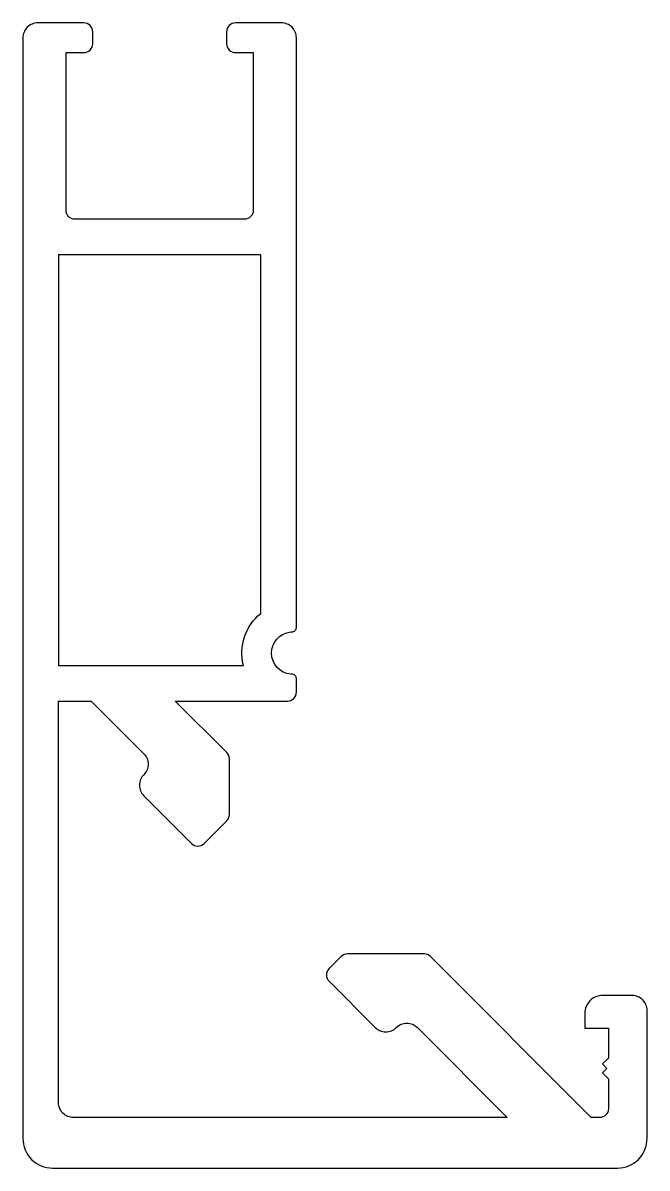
# Model space of a CAD drawing. Extents: x 858.8 to 879.8, y -20.6 to 17.9.
import ezdxf

# ---------------------------------------------------------------- set-up
doc = ezdxf.new("R2010")
doc.units = 0
doc.header["$LTSCALE"] = 15
doc.layers.get('0').update_dxf_attribs({"linetype": 'CONTINUOUS'})

msp = doc.modelspace()

# ---------------------------------------------------------------- linework, layer by layer
for points in [[(878.3, -17.099), (878.45, -17.249), (878.3, -17.399), (878.5, -17.599), (878.5, -18.599, -0.414214), (878.2, -18.899), (877.923, -18.899), (872.511, -13.487, 0.198912), (872.299, -13.399), (869.719, -13.399, 0.198912), (869.507, -13.487), (869.1, -13.894, 0.414214), (869.1, -14.319), (870.655, -15.874, 0.414214), (871.362, -15.874, -0.414214), (872.07, -15.874), (875.095, -18.899), (860.5, -18.899, -0.414214), (860, -18.399), (860, -4.899), (861.1, -4.899), (862.867, -6.667, -0.414214), (862.867, -7.374, 0.414214), (862.867, -8.081), (864.473, -9.687, 0.414214), (864.898, -9.687), (865.658, -8.927, 0.198912), (865.746, -8.714), (865.746, -6.842, 0.198912), (865.658, -6.63), (863.928, -4.899), (867.7, -4.899, 0.414214), (868, -4.599), (868, -4.145, 0.414214), (867.85, -3.995), (867.816, -3.995, -0.917314), (867.816, -2.575), (867.85, -2.575, 0.414214), (868, -2.425), (868, 17.401, 0.414214), (867.5, 17.901), (865.95, 17.901, 0.414214), (865.65, 17.601), (865.65, 17.201, 0.414214), (865.95, 16.901), (866.55, 16.901), (866.55, 11.601, -0.414214), (866.25, 11.301), (860.55, 11.301, -0.414214), (860.25, 11.601), (860.25, 16.901), (860.85, 16.901, 0.414214), (861.15, 17.201), (861.15, 17.601, 0.414214), (860.85, 17.901), (859.3, 17.901, 0.414214), (858.8, 17.401), (858.8, -19.599, 0.414214), (859.8, -20.599), (878.8, -20.599, 0.414214), (879.8, -19.599), (879.8, -15.299, 0.414214), (879.3, -14.799), (878.3, -14.799, 0.414214), (877.7, -15.399), (877.7, -15.899), (878.5, -15.899), (878.5, -16.899)], [(860, 10.101), (860, -3.699), (866.216, -3.699, -0.291369), (866.8, -1.955), (866.8, 10.101)]]:
    msp.add_lwpolyline(points, format="xyb", close=True)

doc.saveas('drawing.dxf')
